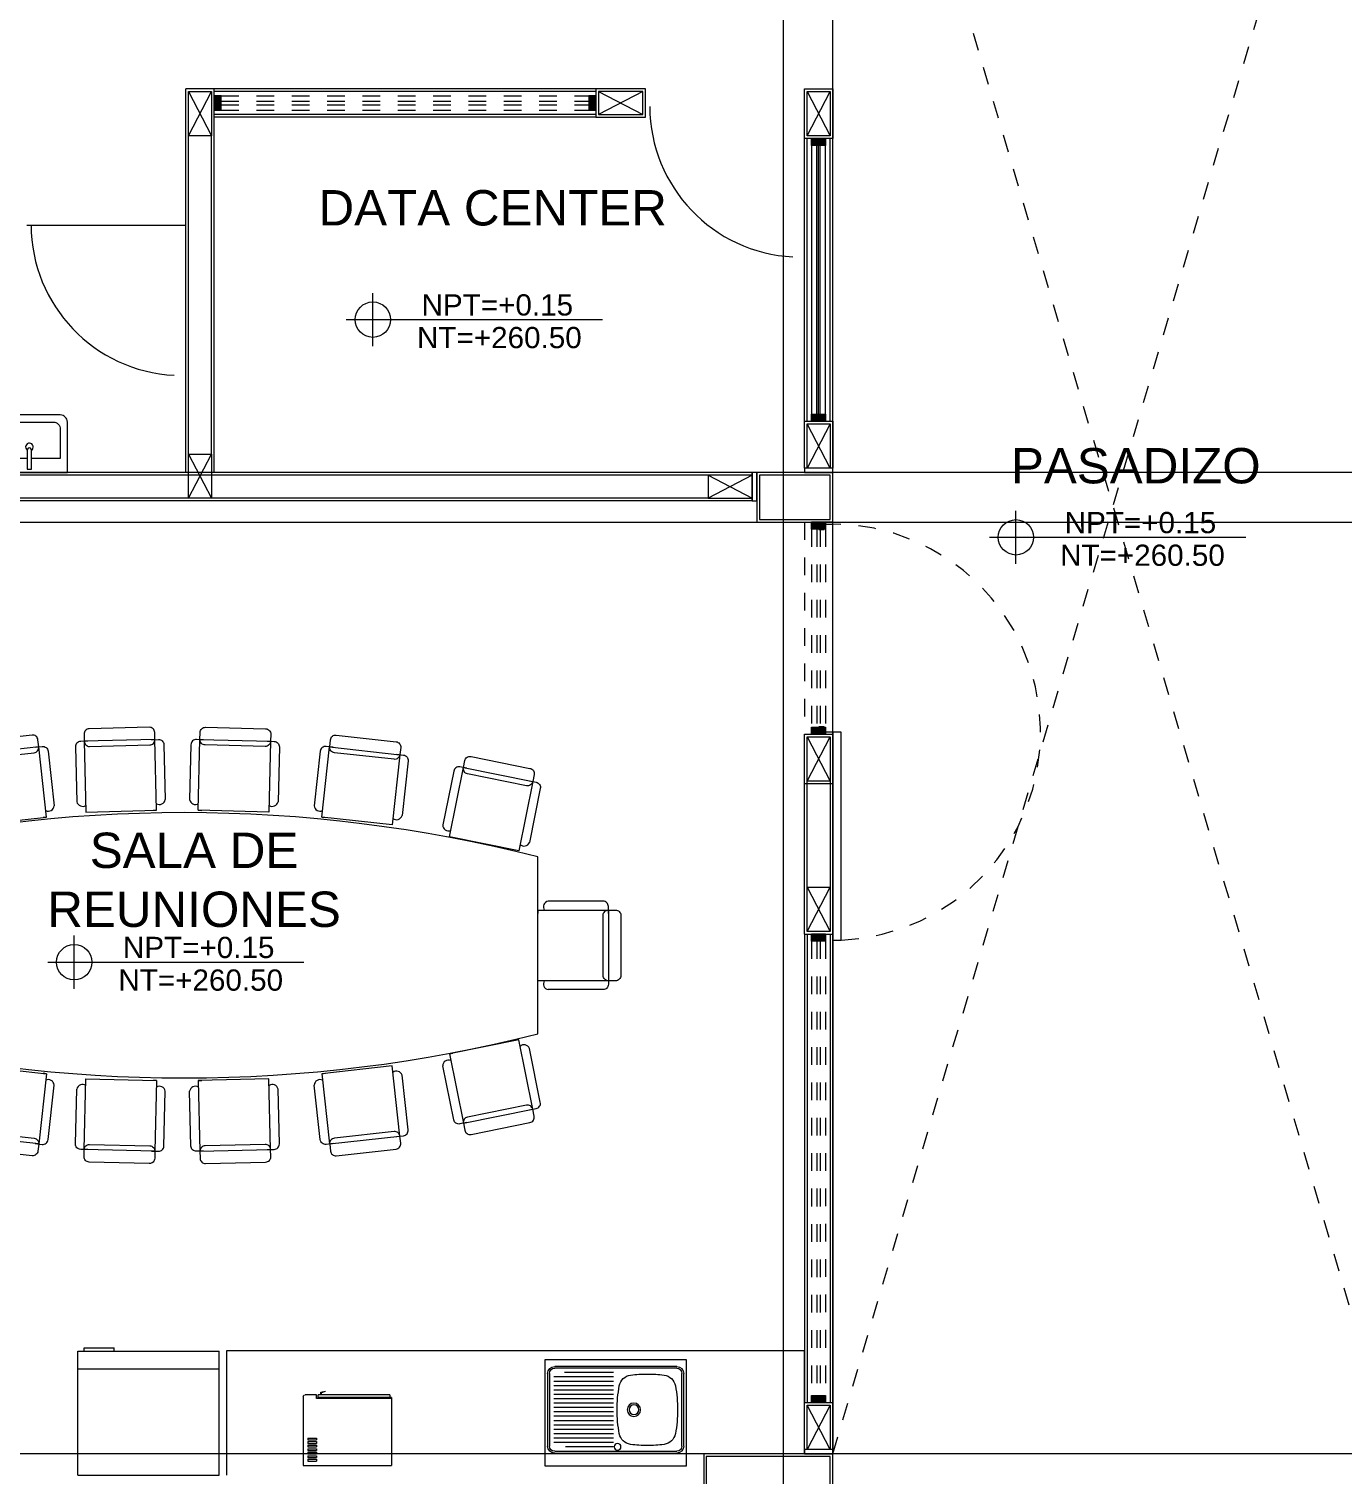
# Model space of a CAD drawing. Header units: metres. Extents: x 349075 to 349285, y 9281902 to 9282050.
# Drawn here: x 349106.54 to 349113.98, y 9281932.1 to 9281940.28 of the extents above; entities that cross this region are included whole.
import ezdxf

# ---------------------------------------------------------------- set-up
doc = ezdxf.new("R2010")
doc.units = ezdxf.units.M
doc.header["$LTSCALE"] = 0.25
for name, pattern in [('01 nivel$0$HIDDEN2', [0.1875, 0.125, -0.0625]), ('ACAD_ISO03W100', [30, 12, -18]), ('DASHED2', [0.762, 0.635, -0.127]), ('HIDDEN', [0.375, 0.25, -0.125]), ('RAYITAS', [0.375, 0.25, -0.125])]:
    doc.linetypes.add(name, pattern=pattern)
doc.layers.add('0_VANOS', color=30, linetype='Continuous', lineweight=9)
doc.layers.add('ARQ-FONDO', color=253, linetype='CONTINUOUS', lineweight=9)
doc.styles.add('Arial_1', font='arial.ttf', dxfattribs={"height": 0.15})

# ---------------------------------------------------------------- blocks, each defined once
blk = doc.blocks.new('00_PTA_ 01')
at = {"layer": 'ARQ-FONDO'}
for points in [[(1.97, 0.105), (0.99, 0.105), (0.99, 0.065), (1.97, 0.065)], [(0, 0), (0.035, 0), (0.035, 0.025), (0.01, 0.025), (0.01, 0.065), (0, 0.065)], [(1, 0), (1, 0.065), (0.99, 0.065), (0.99, 0.025), (0.965, 0.025), (0.965, 0)]]:
    blk.add_lwpolyline(points, close=True, dxfattribs=at)
at = {"layer": 'ARQ-FONDO', "linetype": 'ACAD_ISO03W100', "ltscale": 0.01}
blk.add_arc((0.9904, 0.0646), 0.9804, 2.36213, 179.97615, dxfattribs=at)
at = {"layer": 'ARQ-FONDO', "linetype": 'HIDDEN', "ltscale": 0.25}
blk.add_arc((0.99, 0.065), 0.98, 359.9999999999994, 1.2213e-12, dxfattribs=at)
blk = doc.blocks.new('q0')
at = {"layer": 'ARQ-FONDO'}
for points in [[(2729.6504, 649.6317, 0.414214), (2729.6106, 649.6715), (2729.2602, 649.6715, 0.414214), (2729.2204, 649.6317), (2729.2204, 649.3457), (2729.6504, 649.3457)], [(2729.4234, 649.3654), (2729.4473, 649.3654), (2729.4473, 649.4714, 1.177276), (2729.4234, 649.4714)]]:
    blk.add_lwpolyline(points, format="xyb", close=True, dxfattribs=at)
blk.add_lwpolyline([(2729.4234, 649.4254), (2729.2602, 649.4254), (2729.2602, 649.5919, -0.414214), (2729.3, 649.6317), (2729.5708, 649.6317, -0.414214), (2729.6106, 649.5919), (2729.6106, 649.4254), (2729.4473, 649.4254)], format="xyb", dxfattribs=at)
blk.add_arc((2729.4358, 649.4904), 0.0217, 301.27886, 234.93873, dxfattribs=at)
blk = doc.blocks.new('*U895')
at = {"linetype": 'Continuous', "lineweight": 0, "true_color": 0xbebebe}
for points in [[(3037.2524, 1360.5431), (3037.2124, 1360.5431), (3037.2124, 1360.4631), (3037.2524, 1360.4631)], [(3038.8124, 1360.5431), (3038.7724, 1360.5431), (3038.7724, 1360.4631), (3038.8124, 1360.4631)]]:
    blk.add_hatch(color=9, dxfattribs=at).paths.add_polyline_path(points)
at = {"layer": '0_VANOS', "linetype": 'Continuous'}
for p, q in [((3037.2524, 1360.5131), (3038.7724, 1360.5131)), ((3037.2524, 1360.5031), (3038.7724, 1360.5031)), ((3037.2524, 1360.4931), (3038.7724, 1360.4931))]:
    blk.add_line(p, q, dxfattribs=at)
for points in [[(3037.2124, 1360.5431), (3037.2124, 1360.4631), (3037.2524, 1360.4631), (3037.2524, 1360.5431)], [(3037.2524, 1360.5431), (3038.7724, 1360.5431), (3038.7724, 1360.4631), (3037.2524, 1360.4631)], [(3038.7724, 1360.5431), (3038.7724, 1360.4631), (3038.8124, 1360.4631), (3038.8124, 1360.5431)]]:
    blk.add_lwpolyline(points, close=True, dxfattribs=at)
blk = doc.blocks.new('*U839')
at = {"linetype": 'Continuous', "true_color": 0xbebebe}
for points in [[(3032.1314, 1351.1888), (3032.1314, 1351.2688), (3032.1714, 1351.2688), (3032.1714, 1351.1888)], [(3034.2514, 1351.1888), (3034.2514, 1351.2688), (3034.2914, 1351.2688), (3034.2914, 1351.1888)]]:
    blk.add_hatch(color=9, dxfattribs=at).paths.add_polyline_path(points)
at = {"layer": '0_VANOS', "linetype": 'Continuous'}
for p, q in [((3032.1314, 1351.2688), (3032.1714, 1351.2688)), ((3032.1314, 1351.2688), (3032.1314, 1351.1888)), ((3032.1714, 1351.2688), (3032.1714, 1351.1888)), ((3034.2514, 1351.1888), (3034.2514, 1351.2688)), ((3034.2514, 1351.2688), (3034.2914, 1351.2688)), ((3034.2914, 1351.2688), (3034.2914, 1351.1888)), ((3032.1714, 1351.1888), (3032.1314, 1351.1888)), ((3034.2914, 1351.1888), (3034.2514, 1351.1888))]:
    blk.add_line(p, q, dxfattribs=at)
at = {"layer": '0_VANOS', "linetype": '01 nivel$0$HIDDEN2', "ltscale": 0.5}
for p, q in [((3032.1708, 1351.2688), (3034.2507, 1351.2688)), ((3032.1714, 1351.2388), (3034.2514, 1351.2388)), ((3032.1714, 1351.2188), (3034.2514, 1351.2188)), ((3032.1714, 1351.1888), (3034.2514, 1351.1888))]:
    blk.add_line(p, q, dxfattribs=at)
at = {"layer": '0_VANOS', "linetype": '01 nivel$0$HIDDEN2'}
blk.add_line((3034.2514, 1351.2688), (3034.2914, 1351.2688), dxfattribs=at)
blk = doc.blocks.new('*U1750')
at = {"linetype": 'Continuous', "true_color": 0xbebebe}
for points in [[(3032.1314, 1351.1888), (3032.1314, 1351.2688), (3032.1714, 1351.2688), (3032.1714, 1351.1888)], [(3034.7414, 1351.1888), (3034.7414, 1351.2688), (3034.7814, 1351.2688), (3034.7814, 1351.1888)]]:
    blk.add_hatch(color=9, dxfattribs=at).paths.add_polyline_path(points)
at = {"layer": '0_VANOS', "linetype": 'Continuous'}
for p, q in [((3032.1314, 1351.2688), (3032.1714, 1351.2688)), ((3032.1314, 1351.2688), (3032.1314, 1351.1888)), ((3032.1714, 1351.2688), (3032.1714, 1351.1888)), ((3034.7414, 1351.1888), (3034.7414, 1351.2688)), ((3034.7414, 1351.2688), (3034.7814, 1351.2688)), ((3034.7814, 1351.2688), (3034.7814, 1351.1888)), ((3032.1714, 1351.1888), (3032.1314, 1351.1888)), ((3034.7814, 1351.1888), (3034.7414, 1351.1888))]:
    blk.add_line(p, q, dxfattribs=at)
at = {"layer": '0_VANOS', "linetype": '01 nivel$0$HIDDEN2', "ltscale": 0.5}
for p, q in [((3032.1708, 1351.2688), (3034.7408, 1351.2688)), ((3032.1714, 1351.2388), (3034.7414, 1351.2388)), ((3032.1714, 1351.2188), (3034.7414, 1351.2188)), ((3032.1714, 1351.1888), (3034.7414, 1351.1888))]:
    blk.add_line(p, q, dxfattribs=at)
at = {"layer": '0_VANOS', "linetype": '01 nivel$0$HIDDEN2'}
blk.add_line((3034.7414, 1351.2688), (3034.7814, 1351.2688), dxfattribs=at)
blk = doc.blocks.new('Cotas de elevación - M_Cota de elevación - Destino rellenado-517392-Nivel 1')
at = {"layer": 'ARQ-FONDO'}
for p, q in [((0, -0.0015), (0, 0.0015)), ((-0.0015, 0), (0.013, 0))]:
    blk.add_line(p, q, dxfattribs=at)
blk.add_circle((0, 0), 0.001, dxfattribs=at)
blk = doc.blocks.new('*U1569')
blk.add_arc((0.0215, 0.0476), 0.8535, 0.15786, 87.08143)
blk = doc.blocks.new('A$C46D226A8')
at = {"layer": 'ARQ-FONDO', "linetype": 'Continuous', "lineweight": 5}
for p, q in [((470.2, 1733.9), (470.2, 733.2)), ((4470.2, 733.2), (4470.2, 1733.9))]:
    blk.add_line(p, q, dxfattribs=at)
for points in [[(1903.6, 2428.2), (1904.6, 2388.2, 0.414214), (1935.3, 2358.9), (2275.2, 2367.1, 0.414214), (2304.5, 2397.8), (2303.5, 2437.8, 0.414214), (2272.8, 2467.1), (1932.9, 2458.9, 0.414214)], [(2960.3, 2428.2), (2959.3, 2388.2, -0.414214), (2928.6, 2358.9), (2588.7, 2367.1, -0.414214), (2559.4, 2397.8), (2560.4, 2437.8, -0.414214), (2591.1, 2467.1), (2931, 2458.9, -0.414214)], [(1245.3, 2352.3), (1249.7, 2312.5, 0.414214), (1282.8, 2286), (1620.7, 2323.6, 0.414214), (1647.2, 2356.8), (1642.8, 2396.5, 0.414214), (1609.7, 2423), (1271.8, 2385.4, 0.414214)], [(3695.2, 2352.3), (3690.8, 2312.5, -0.414214), (3657.7, 2286), (3319.8, 2323.6, -0.414214), (3293.3, 2356.8), (3297.7, 2396.5, -0.414214), (3330.8, 2423), (3668.7, 2385.4, -0.414214)], [(480.3, 2209.2), (488.2, 2169.9, 0.414214), (523.5, 2146.5), (856.8, 2213.6, 0.414214), (880.3, 2249), (872.4, 2288.2, 0.414214), (837.1, 2311.7), (503.8, 2244.5, 0.414214)], [(4450, 2199.6), (4442.1, 2160.4, -0.414214), (4406.7, 2137), (4073.4, 2204.1, -0.414214), (4049.9, 2239.5), (4057.8, 2278.7, -0.414214), (4093.2, 2302.2), (4426.5, 2235, -0.414214)], [(30, 1033.5), (70, 1033.5, 0.414214), (100, 1063.5), (100, 1403.5, 0.414214), (70, 1433.5), (30, 1433.5, 0.414214), (0, 1403.5), (0, 1063.5, 0.414214)], [(4910.5, 1033.5), (4870.5, 1033.5, -0.414214), (4840.5, 1063.5), (4840.5, 1403.5, -0.414214), (4870.5, 1433.5), (4910.5, 1433.5, -0.414214), (4940.5, 1403.5), (4940.5, 1063.5, -0.414214)], [(4450, 267.4), (4442.1, 306.6, 0.414214), (4406.7, 330.1), (4073.4, 262.9, 0.414214), (4049.9, 227.6), (4057.8, 188.4, 0.414214), (4093.2, 164.9), (4426.5, 232.1, 0.414214)], [(1245.3, 114.8), (1249.7, 154.6, -0.414214), (1282.8, 181.1), (1620.7, 143.5, -0.414214), (1647.2, 110.3), (1642.8, 70.6, -0.414214), (1609.7, 44.1), (1271.8, 81.7, -0.414214)], [(3695.2, 114.8), (3690.8, 154.6, 0.414214), (3657.7, 181.1), (3319.8, 143.5, 0.414214), (3293.3, 110.3), (3297.7, 70.6, 0.414214), (3330.8, 44.1), (3668.7, 81.7, 0.414214)], [(1903.6, 38.9), (1904.6, 78.9, -0.414214), (1935.3, 108.2), (2275.2, 100, -0.414214), (2304.5, 69.3), (2303.5, 29.3, -0.414214), (2272.8, 0), (1932.9, 8.2, -0.414214)], [(2960.3, 38.9), (2959.3, 78.9, 0.414214), (2928.6, 108.2), (2588.7, 100, 0.414214), (2559.4, 69.3), (2560.4, 29.3, 0.414214), (2591.1, 0), (2931, 8.2, 0.414214)]]:
    blk.add_lwpolyline(points, format="xyb", close=True, dxfattribs=at)
for points in [[(1924.6, 2388.4), (1884.6, 2387.4, 0.414214), (1855.3, 2356.7), (1862.8, 2045.9, 0.414214)], [(2284.5, 2397.1), (2324.5, 2398.1, -0.414214), (2355.2, 2368.8), (2362.7, 2057.9, -0.414214)], [(2579.4, 2397.1), (2539.4, 2398.1, 0.414214), (2508.7, 2368.8), (2501.2, 2057.9, 0.414214)], [(2939.3, 2388.4), (2979.3, 2387.4, -0.414214), (3008.6, 2356.7), (3001.1, 2045.9, -0.414214)], [(1269.6, 2314.5), (1229.8, 2310.1, 0.414214), (1203.3, 2276.9), (1237.7, 1967.9, 0.414214)], [(1627.4, 2354.3), (1667.1, 2358.7, -0.414214), (1700.3, 2332.2), (1734.7, 2023.2, -0.414214)], [(3313.1, 2354.3), (3273.4, 2358.7, 0.414214), (3240.2, 2332.2), (3205.8, 2023.2, 0.414214)], [(3670.9, 2314.5), (3710.7, 2310.1, -0.414214), (3737.2, 2276.9), (3702.8, 1967.9, -0.414214)], [(860.8, 2244.8), (900, 2252.7, -0.414214), (935.3, 2229.2), (996.8, 1924.4, -0.414214)], [(4069.5, 2235.3), (4030.3, 2243.2, 0.414214), (3995, 2219.7), (3933.5, 1914.9, 0.414214)], [(507.9, 2173.7), (468.7, 2165.8, 0.414214), (445.2, 2130.4), (506.6, 1825.6, 0.414214)], [(4422.4, 2164.1), (4461.6, 2156.2, -0.414214), (4485.1, 2120.9), (4423.6, 1816.1, -0.414214)], [(2314.1, 1997.7), (2294.1, 1997.2, -0.414214)], [(2549.8, 1997.7), (2569.8, 1997.2, 0.414214)], [(1691.5, 1959), (1671.6, 1956.8, -0.414214)], [(3249, 1959), (3268.9, 1956.8, 0.414214)], [(959.4, 1856.6), (939.8, 1852.7, -0.414214)], [(3970.9, 1847.1), (3990.5, 1843.2, 0.414214)], [(70.2, 1413.5), (70.2, 1453.5, -0.414214), (100.2, 1483.5), (411.2, 1483.5, -0.414214)], [(4870.2, 1413.5), (4870.2, 1453.5, 0.414214), (4840.2, 1483.5), (4529.3, 1483.5, 0.414214)], [(4470.2, 1433.5), (4470.2, 1413.5, 0.414214)], [(70.2, 1053.5), (70.2, 1013.5, 0.414214), (100.2, 983.5), (411.2, 983.5, 0.414214)], [(4870.2, 1053.5), (4870.2, 1013.5, -0.414214), (4840.2, 983.5), (4529.3, 983.5, -0.414214)], [(507.9, 293.4), (468.7, 301.3, -0.414214), (445.2, 336.7), (506.6, 641.5, -0.414214)], [(959.4, 610.4), (939.8, 614.4, 0.414214)], [(3970.9, 620), (3990.5, 623.9, -0.414214)], [(4422.4, 302.9), (4461.6, 310.8, 0.414214), (4485.1, 346.2), (4423.6, 651, 0.414214)], [(860.8, 222.3), (900, 214.4, 0.414214), (935.3, 237.9), (996.8, 542.7, 0.414214)], [(1269.6, 152.6), (1229.8, 157, -0.414214), (1203.3, 190.2), (1237.7, 499.2, -0.414214)], [(1691.5, 508.1), (1671.6, 510.3, 0.414214)], [(3249, 508.1), (3268.9, 510.3, -0.414214)], [(3670.9, 152.6), (3710.7, 157, 0.414214), (3737.2, 190.2), (3702.8, 499.2, 0.414214)], [(4069.5, 231.8), (4030.3, 223.9, -0.414214), (3995, 247.4), (3933.5, 552.2, -0.414214)], [(1627.4, 112.8), (1667.1, 108.4, 0.414214), (1700.3, 134.9), (1734.7, 443.9, 0.414214)], [(1924.6, 78.7), (1884.6, 79.6, -0.414214), (1855.3, 110.4), (1862.8, 421.2, -0.414214)], [(2284.5, 70), (2324.5, 69, 0.414214), (2355.2, 98.3), (2362.7, 409.1, 0.414214)], [(2314.1, 469.4), (2294.1, 469.9, 0.414214)], [(2579.4, 70), (2539.4, 69, -0.414214), (2508.7, 98.3), (2501.2, 409.1, -0.414214)], [(2549.8, 469.4), (2569.8, 469.9, -0.414214)], [(2939.3, 78.7), (2979.3, 79.6, 0.414214), (3008.6, 110.4), (3001.1, 421.2, 0.414214)], [(3313.1, 112.8), (3273.4, 108.4, -0.414214), (3240.2, 134.9), (3205.8, 443.9, -0.414214)]]:
    blk.add_lwpolyline(points, format="xyb", dxfattribs=at)
for points in [[(1904.6, 2387.9), (1914.2, 1988), (2314.1, 1997.7), (2304.5, 2397.6)], [(2959.3, 2387.9), (2949.7, 1988), (2549.8, 1997.7), (2559.4, 2397.6)], [(1249.7, 2312.3), (1294, 1914.7), (1691.5, 1959), (1647.3, 2356.5)], [(3690.8, 2312.3), (3646.5, 1914.7), (3249, 1959), (3293.2, 2356.5)], [(488.3, 2169.7), (567.3, 1777.6), (959.4, 1856.6), (880.4, 2248.7)], [(4442, 2160.2), (4363, 1768.1), (3970.9, 1847.1), (4049.9, 2239.2)], [(70.2, 1033.5), (470.2, 1033.5), (470.2, 1433.5), (70.2, 1433.5)], [(4870.2, 1033.5), (4470.2, 1033.5), (4470.2, 1433.5), (4870.2, 1433.5)], [(488.3, 297.4), (567.3, 689.5), (959.4, 610.4), (880.4, 218.3)], [(4442, 306.9), (4363, 699), (3970.9, 620), (4049.9, 227.8)], [(1249.7, 154.8), (1294, 552.4), (1691.5, 508.1), (1647.3, 110.6)], [(3690.8, 154.8), (3646.5, 552.4), (3249, 508.1), (3293.2, 110.6)], [(1904.6, 79.2), (1914.2, 479), (2314.1, 469.4), (2304.5, 69.5)], [(2959.3, 79.2), (2949.7, 479), (2549.8, 469.4), (2559.4, 69.5)]]:
    blk.add_lwpolyline(points, close=True, dxfattribs=at)
for centre, radius, start, end in [((1895.3, 2053), 33.2, 192.34988, 303.04603), ((2330, 2063.5), 33.2, 239.71986, 350.41601), ((2533.9, 2063.5), 33.2, 189.58399, 300.28014), ((2968.7, 2053), 33.2, 236.95397, 347.65012), ((2470.2, -6123.7), 8108.1, 75.71972, 104.28028), ((1269.4, 1977.8), 33.2, 197.31713, 308.01327), ((1701.6, 2025.9), 33.2, 244.68711, 355.38325), ((3238.9, 2025.9), 33.2, 184.61675, 295.31289), ((3671.1, 1977.8), 33.2, 231.98673, 342.68287), ((963.6, 1924.1), 33.2, 249.73339, 0.42953), ((3966.7, 1914.6), 33.2, 179.57047, 290.26661), ((537.3, 1838.2), 33.2, 202.36341, 313.05956), ((4393, 1828.7), 33.2, 226.94044, 337.63659), ((404.9, 1451), 33.2, 328.33692, 79.03306), ((4535.6, 1451), 33.2, 100.96694, 211.66308), ((404.9, 1016.1), 33.2, 280.96694, 31.66308), ((4535.6, 1016.1), 33.2, 148.33692, 259.03306), ((2470.2, 8631.3), 8147.4, 255.78994, 284.21006), ((537.3, 628.9), 33.2, 46.94044, 157.63659), ((4393, 638.4), 33.2, 22.36341, 133.05956), ((963.6, 542.9), 33.2, 359.57047, 110.26661), ((3966.7, 552.4), 33.2, 69.73339, 180.42953), ((1269.4, 489.3), 33.2, 51.98673, 162.68287), ((3671.1, 489.3), 33.2, 17.31713, 128.01327), ((1701.6, 441.2), 33.2, 4.61675, 115.31289), ((1895.3, 414.1), 33.2, 56.95397, 167.65012), ((2330, 403.6), 33.2, 9.58399, 120.28014), ((2533.9, 403.6), 33.2, 59.71986, 170.41601), ((2968.7, 414.1), 33.2, 12.34988, 123.04603), ((3238.9, 441.2), 33.2, 64.68711, 175.38325)]:
    blk.add_arc(centre, radius, start, end, dxfattribs=at)
blk = doc.blocks.new('cocina doc')
at = {"layer": 'ARQ-FONDO'}
for p, q in [((-0.245, -0.242), (-0.245, 0.448)), ((-0.245, -0.242), (-0.245, 0.448)), ((-0.235, -0.242), (-0.235, 0.448)), ((-0.235, -0.242), (-0.235, 0.448)), ((-0.205, 0.488), (0.205, 0.488)), ((-0.205, 0.488), (0.205, 0.488)), ((-0.205, 0.478), (0.205, 0.478)), ((-0.205, 0.478), (0.205, 0.478)), ((-0.1855, 0.115), (-0.1855, 0.453)), ((-0.1855, 0.115), (-0.1855, 0.453)), ((-0.1608, 0.115), (-0.1608, 0.453)), ((-0.1608, 0.115), (-0.1608, 0.453)), ((-0.1361, 0.115), (-0.1361, 0.453)), ((-0.1361, 0.115), (-0.1361, 0.453)), ((-0.1113, 0.115), (-0.1113, 0.453)), ((-0.1113, 0.115), (-0.1113, 0.453)), ((-0.0866, 0.115), (-0.0866, 0.453)), ((-0.0866, 0.115), (-0.0866, 0.453)), ((-0.0618, 0.115), (-0.0618, 0.453)), ((-0.0618, 0.115), (-0.0618, 0.453)), ((-0.0371, 0.115), (-0.0371, 0.453)), ((-0.0371, 0.115), (-0.0371, 0.453)), ((-0.0124, 0.115), (-0.0124, 0.453)), ((-0.0124, 0.115), (-0.0124, 0.453)), ((0.0124, 0.115), (0.0124, 0.453)), ((0.0124, 0.115), (0.0124, 0.453)), ((0.0371, 0.115), (0.0371, 0.453)), ((0.0371, 0.115), (0.0371, 0.453)), ((0.0618, 0.115), (0.0618, 0.453)), ((0.0618, 0.115), (0.0618, 0.453)), ((0.0866, 0.115), (0.0866, 0.453)), ((0.0866, 0.115), (0.0866, 0.453)), ((0.1113, 0.115), (0.1113, 0.453)), ((0.1113, 0.115), (0.1113, 0.453)), ((0.1361, 0.115), (0.1361, 0.453)), ((0.1361, 0.115), (0.1361, 0.453)), ((0.1608, 0.115), (0.1608, 0.453)), ((0.1608, 0.115), (0.1608, 0.453)), ((0.1855, 0.115), (0.1855, 0.453)), ((0.1855, 0.115), (0.1855, 0.453)), ((-0.2103, 0.115), (-0.2103, 0.3931)), ((-0.2103, 0.115), (-0.2103, 0.3931)), ((0.2103, 0.115), (0.2103, 0.3874)), ((0.2103, 0.115), (0.2103, 0.3874)), ((0.205, -0.272), (-0.205, -0.272)), ((0.205, -0.272), (-0.205, -0.272)), ((0.205, -0.282), (-0.205, -0.282)), ((0.205, -0.282), (-0.205, -0.282))]:
    blk.add_line(p, q, dxfattribs=at)
blk.add_lwpolyline([(-0.283, 0.503), (0.317, 0.503), (0.317, -0.297), (-0.283, -0.297)], close=True, dxfattribs=at)
blk.add_lwpolyline([(-0.283, 0.503), (0.317, 0.503), (0.317, -0.297), (-0.283, -0.297)], close=True, dxfattribs=at)
for points in [[(0.235, 0.448), (0.235, -0.242)], [(0.245, 0.448), (0.245, -0.242)]]:
    blk.add_lwpolyline(points, dxfattribs=at)
for centre, radius in [((0.21, 0.0921), 0.019), ((0.21, 0.0921), 0.019), ((0, 0), 0.038), ((0, 0), 0.038), ((0, 0), 0.0275), ((0, 0), 0.0275)]:
    blk.add_circle(centre, radius, dxfattribs=at)
for centre, radius, start, end in [((-0.205, 0.448), 0.04, 90, 180), ((-0.205, 0.448), 0.04, 90, 180), ((-0.205, 0.448), 0.03, 90, 180), ((-0.205, 0.448), 0.03, 90, 180), ((0.205, 0.448), 0.04, 0, 90), ((0.205, 0.448), 0.04, 0, 90), ((0.205, 0.448), 0.03, 0, 90), ((0.205, 0.448), 0.03, 0, 90), ((-0.1216, 0.009), 0.075, 100.38124, 172.77), ((-0.1216, 0.009), 0.075, 100.38124, 172.77), ((0, -0.655), 0.75, 90, 100.38124), ((0, -0.655), 0.75, 90, 100.38124), ((0, -0.655), 0.75, 79.61876, 90), ((0, -0.655), 0.75, 79.61876, 90), ((0.1216, 0.009), 0.075, 7.23, 79.61876), ((0.1216, 0.009), 0.075, 7.23, 79.61876), ((0.548, -0.076), 0.75, 172.77, 180), ((0.548, -0.076), 0.75, 172.77, 180), ((-0.548, -0.076), 0.75, 360, 7.23), ((-0.548, -0.076), 0.75, 360, 7.23), ((0.548, -0.076), 0.75, 180, 187.23), ((0.548, -0.076), 0.75, 180, 187.23), ((-0.548, -0.076), 0.75, 352.77, 0), ((-0.548, -0.076), 0.75, 352.77, 0), ((-0.205, -0.242), 0.04, 180, 270), ((-0.205, -0.242), 0.04, 180, 270), ((-0.205, -0.242), 0.03, 180, 270), ((-0.205, -0.242), 0.03, 180, 270), ((-0.1216, -0.161), 0.075, 187.23, 259.61876), ((-0.1216, -0.161), 0.075, 187.23, 259.61876), ((0, 0.503), 0.75, 259.61876, 270), ((0, 0.503), 0.75, 259.61876, 270), ((0, 0.503), 0.75, 270, 280.38124), ((0, 0.503), 0.75, 270, 280.38124), ((0.1216, -0.161), 0.075, 280.38124, 352.77), ((0.1216, -0.161), 0.075, 280.38124, 352.77), ((0.205, -0.242), 0.03, 270, 0), ((0.205, -0.242), 0.04, 270, 0), ((0.205, -0.242), 0.03, 270, 0), ((0.205, -0.242), 0.04, 270, 0)]:
    blk.add_arc(centre, radius, start, end, dxfattribs=at)
blk = doc.blocks.new('refri')
at = {"layer": 'ARQ-FONDO'}
for p, q in [((-0.39, 0.5), (0, 0.5)), ((0, 0.5), (0, 0)), ((-0.4, 0.425), (-0.4, 0.49)), ((-0.38, 0.425), (-0.4, 0.425)), ((-0.4, 0.01), (-0.4, 0.415)), ((-0.385, 0.415), (-0.4, 0.415)), ((-0.385, 0), (-0.385, 0.415)), ((-0.38, 0), (-0.38, 0.425)), ((-0.1554, 0.475), (-0.1554, 0.425)), ((-0.1554, 0.475), (-0.1454, 0.475)), ((-0.1554, 0.425), (-0.1454, 0.425)), ((-0.1454, 0.475), (-0.1454, 0.425)), ((-0.1354, 0.475), (-0.1354, 0.425)), ((-0.1354, 0.475), (-0.1254, 0.475)), ((-0.1354, 0.425), (-0.1254, 0.425)), ((-0.1254, 0.475), (-0.1254, 0.425)), ((-0.1154, 0.475), (-0.1154, 0.425)), ((-0.1154, 0.475), (-0.1054, 0.475)), ((-0.1154, 0.425), (-0.1054, 0.425)), ((-0.1054, 0.475), (-0.1054, 0.425)), ((-0.0954, 0.475), (-0.0954, 0.425)), ((-0.0954, 0.475), (-0.0854, 0.475)), ((-0.0954, 0.425), (-0.0854, 0.425)), ((-0.0854, 0.475), (-0.0854, 0.425)), ((-0.0754, 0.475), (-0.0754, 0.425)), ((-0.0754, 0.475), (-0.0654, 0.475)), ((-0.0754, 0.425), (-0.0654, 0.425)), ((-0.0654, 0.475), (-0.0654, 0.425)), ((-0.0554, 0.475), (-0.0554, 0.425)), ((-0.0554, 0.475), (-0.0454, 0.475)), ((-0.0554, 0.425), (-0.0454, 0.425)), ((-0.0454, 0.475), (-0.0454, 0.425)), ((-0.0354, 0.475), (-0.0354, 0.425)), ((-0.0354, 0.475), (-0.0254, 0.475)), ((-0.0354, 0.425), (-0.0254, 0.425)), ((-0.0254, 0.475), (-0.0254, 0.425)), ((-0.415, 0.401), (-0.42, 0.376)), ((-0.418, 0.376), (-0.42, 0.376)), ((-0.418, 0.376), (-0.4109, 0.396)), ((-0.4, 0.401), (-0.415, 0.401)), ((-0.4, 0.396), (-0.4109, 0.396)), ((-0.4, 0.01), (-0.385, 0.01)), ((-0.385, 0), (0, 0))]:
    blk.add_line(p, q, dxfattribs=at)
blk.add_arc((-0.39, 0.49), 0.01, 90, 180, dxfattribs=at)
blk = doc.blocks.new('refriiiiiiiiiiii')
at = {"layer": 'ARQ-FONDO'}
for p, q in [((-0.4, 0), (-0.4, -0.7)), ((-0.4, 0), (0.4, 0)), ((0.4, 0), (0.4, -0.7)), ((-0.4, -0.6), (0.4, -0.6)), ((-0.4, -0.7), (0.4, -0.7)), ((-0.3645, -0.7), (-0.3645, -0.72)), ((-0.3645, -0.72), (-0.1945, -0.72)), ((-0.1945, -0.7), (-0.1945, -0.72))]:
    blk.add_line(p, q, dxfattribs=at)
blk = doc.blocks.new('*U1735')
at = {"linetype": 'Continuous', "true_color": 0xbebebe}
for points in [[(3032.1314, 1351.1888), (3032.1314, 1351.2688), (3032.1714, 1351.2688), (3032.1714, 1351.1888)], [(3033.2914, 1351.1888), (3033.2914, 1351.2688), (3033.3314, 1351.2688), (3033.3314, 1351.1888)]]:
    blk.add_hatch(color=9, dxfattribs=at).paths.add_polyline_path(points)
at = {"layer": '0_VANOS', "linetype": 'Continuous'}
for p, q in [((3032.1314, 1351.2688), (3032.1714, 1351.2688)), ((3032.1314, 1351.2688), (3032.1314, 1351.1888)), ((3032.1714, 1351.2688), (3032.1714, 1351.1888)), ((3033.2914, 1351.1888), (3033.2914, 1351.2688)), ((3033.2914, 1351.2688), (3033.3314, 1351.2688)), ((3033.3314, 1351.2688), (3033.3314, 1351.1888)), ((3032.1714, 1351.1888), (3032.1314, 1351.1888)), ((3033.3314, 1351.1888), (3033.2914, 1351.1888))]:
    blk.add_line(p, q, dxfattribs=at)
at = {"layer": '0_VANOS', "linetype": '01 nivel$0$HIDDEN2', "ltscale": 0.5}
for p, q in [((3032.1708, 1351.2688), (3033.2908, 1351.2688)), ((3032.1714, 1351.2388), (3033.2914, 1351.2388)), ((3032.1714, 1351.2188), (3033.2914, 1351.2188)), ((3032.1714, 1351.1888), (3033.2914, 1351.1888))]:
    blk.add_line(p, q, dxfattribs=at)
at = {"layer": '0_VANOS', "linetype": '01 nivel$0$HIDDEN2'}
blk.add_line((3033.2914, 1351.2688), (3033.3314, 1351.2688), dxfattribs=at)
blk = doc.blocks.new('ADMIII PLATA GG')
at = {"layer": 'ARQ-FONDO', "linetype": 'RAYITAS', "lineweight": 0, "ltscale": 0.6}
for p, q in [((-10.485, -5.815), (-7.315, -16.535, 0)), ((-10.485, -16.535), (-7.315, -5.815))]:
    blk.add_line(p, q, dxfattribs=at)
at = {"layer": 'ARQ-FONDO'}
for p, q in [((-14.145, -10.985), (-14.145, -8.815)), ((-11.825, -8.815), (-14.145, -8.815)), ((-14.13, -8.83), (-14, -9.08)), ((-14.13, -9.08), (-14, -8.83)), ((-13.985, -10.985), (-13.985, -8.815)), ((-11.825, -8.83), (-13.985, -8.83)), ((-11.81, -8.83), (-11.56, -8.96)), ((-11.56, -8.83), (-11.81, -8.96)), ((-10.63, -8.83), (-10.5, -9.08)), ((-10.63, -9.08), (-10.5, -8.83)), ((-11.825, -8.96), (-13.985, -8.96)), ((-11.825, -8.975), (-13.985, -8.975)), ((-11.81, -8.96), (-11.81, -8.96)), ((-14.13, -10.88), (-14.13, -9.08)), ((-14, -10.88), (-14, -9.08)), ((-10.645, -10.695), (-10.645, -9.095)), ((-10.63, -10.695), (-10.63, -9.095)), ((-10.5, -10.695), (-10.5, -9.095)), ((-10.485, -10.695), (-10.485, -9.095)), ((-15.045, -9.585), (-14.145, -9.585)), ((-10.5, -10.96), (-10.63, -10.71)), ((-10.5, -10.71), (-10.63, -10.96)), ((-14.13, -10.88, 705.4664), (-14, -11.13, 705.4664)), ((-14.13, -11.13, 705.4664), (-14, -10.88, 705.4664)), ((-14.145, -10.985), (-17.535, -10.985)), ((-11.19, -11), (-17.26, -11)), ((-10.94, -10.985), (-13.985, -10.985)), ((-11.19, -11), (-10.94, -11.13)), ((-10.94, -11), (-11.19, -11.13)), ((-10.94, -11.145), (-10.94, -10.985)), ((-10.94, -11.145), (-17.5323, -11.145)), ((-11.19, -11.13), (-17.26, -11.13)), ((-10.645, -12.465), (-10.485, -12.465)), ((-10.645, -13.595), (-10.645, -12.465)), ((-10.63, -12.48), (-10.5, -12.73)), ((-10.63, -12.73), (-10.5, -12.48)), ((-10.485, -12.465), (-10.485, -13.595)), ((-10.63, -13.33, -20.5486), (-10.63, -12.73)), ((-10.5, -12.73), (-10.5, -13.33, -20.5486)), ((-10.63, -13.58, -20.5486), (-10.5, -13.33, -20.5486)), ((-10.63, -13.33, -20.5486), (-10.5, -13.58, -20.5486)), ((-10.645, -13.595), (-10.645, -16.245)), ((-10.645, -13.595), (-10.485, -13.595)), ((-10.63, -13.595), (-10.63, -16.245)), ((-10.5, -13.595), (-10.5, -16.245)), ((-10.485, -13.595), (-10.485, -16.245)), ((-10.5, -16.51), (-10.63, -16.26)), ((-10.5, -16.26), (-10.63, -16.51))]:
    blk.add_line(p, q, dxfattribs=at)
at = {"layer": 'ARQ-FONDO', "ltscale": 0.7, "elevation": 0}
for points in [[(-10.485, -0.265), (-10.765, -0.265), (-10.765, -22.05), (-10.485, -22.05)], [(-0.265, -11.265), (-0.265, -10.985), (-17.535, -10.985), (-17.535, -11.265)], [(-0.265, -16.815), (-0.265, -16.535), (-17.535, -16.535), (-17.535, -16.815)]]:
    blk.add_lwpolyline(points, close=True, dxfattribs=at)
at = {"layer": 'ARQ-FONDO'}
for points, elevation in [([(-14.13, -9.08), (-14.13, -8.83), (-14, -8.83), (-14, -9.08)], 0), ([(-10.645, -9.095), (-10.645, -8.815), (-10.485, -8.815), (-10.485, -9.095)], 0), ([(-10.63, -9.08), (-10.63, -8.83), (-10.5, -8.83), (-10.5, -9.08)], 0), ([(-10.485, -10.695), (-10.485, -10.96), (-10.645, -10.96), (-10.645, -10.695)], 0), ([(-10.5, -10.71), (-10.5, -10.96), (-10.63, -10.96), (-10.63, -10.71)], 0), ([(-14.13, -11.13), (-14.13, -10.88), (-14, -10.88), (-14, -11.13)], 705.4664), ([(-10.645, -10.96), (-10.645, -10.985), (-10.485, -10.985), (-10.485, -10.96)], 0), ([(-10.94, -11), (-11.19, -11), (-11.19, -11.13), (-10.94, -11.13)], 0), ([(-10.915, -10.985), (-10.94, -10.985), (-10.94, -11.145), (-10.915, -11.145)], 0), ([(-10.485, -10.985), (-10.915, -10.985), (-10.915, -11.265), (-10.485, -11.265)], 0), ([(-10.5, -11), (-10.9, -11), (-10.9, -11.25), (-10.5, -11.25)], 0), ([(-10.645, -12.745), (-10.645, -12.465), (-10.485, -12.465), (-10.485, -12.745)], 0), ([(-10.63, -12.73), (-10.63, -12.48), (-10.5, -12.48), (-10.5, -12.73)], 0), ([(-10.63, -13.58), (-10.63, -13.33), (-10.5, -13.33), (-10.5, -13.58)], -20.5486), ([(-10.485, -16.245), (-10.485, -16.51), (-10.645, -16.51), (-10.645, -16.245)], 0), ([(-10.5, -16.26), (-10.5, -16.51), (-10.63, -16.51), (-10.63, -16.26)], 0), ([(-10.645, -16.51), (-10.645, -16.535), (-10.485, -16.535), (-10.485, -16.51)], 0), ([(-10.485, -17.265), (-10.485, -16.535), (-11.215, -16.535), (-11.215, -16.815), (-10.765, -16.815), (-10.765, -17.265)], 0)]:
    blk.add_lwpolyline(points, close=True, dxfattribs=dict(at, elevation=elevation))
for points in [[(-11.545, -8.815), (-11.825, -8.815), (-11.825, -8.975), (-11.545, -8.975)], [(-11.56, -8.83), (-11.81, -8.83), (-11.81, -8.96), (-11.56, -8.96)]]:
    blk.add_lwpolyline(points, close=True, dxfattribs=at)
at = {"layer": 'ARQ-FONDO', "linetype": 'DASHED2', "ltscale": 0.3, "elevation": 0}
blk.add_lwpolyline([(-10.485, -12.465), (-10.485, -11.265), (-10.645, -11.265), (-10.645, -12.465)], close=True, dxfattribs=at)
at = {"layer": 'ARQ-FONDO', "elevation": 0}
for points in [[(-10.645, -16.535), (-10.645, -15.9526), (-13.9137, -15.9526), (-13.9137, -16.655)], [(-10.5, -17.25), (-10.5, -16.55), (-11.2, -16.55), (-11.2, -16.8), (-10.75, -16.8), (-10.75, -17.25), (-10.5, -17.25)]]:
    blk.add_lwpolyline(points, dxfattribs=at)
at = {"layer": 'ARQ-FONDO', "xscale": -1}
for name, p, rotation in [('*U839', (-3046.1164, 1342.3338), 180), ('*U895', (-1371.0681, -3047.9074), 270), ('cocina doc', (-11.6097, -16.2856, 0.0037), 90), ('refri', (-12.9804, -16.601), 90)]:
    blk.add_blockref(name, p, dxfattribs=dict(at, rotation=rotation))
at = {"layer": 'ARQ-FONDO'}
for name, p, rotation in [('*U1569', (-10.645, -8.865), 180), ('*U1569', (-14.145, -9.535), 180), ('*U1735', (-1361.7938, 3020.8664, -684.9178), 270), ('*U1750', (-1361.7938, 3018.5364), 270)]:
    blk.add_blockref(name, p, dxfattribs=dict(at, rotation=rotation))
at = {"layer": 'ARQ-FONDO', "xscale": 99.99999999999991, "yscale": 99.99999999999991, "zscale": 99.99999999999991}
for p in [(-13.0867, -10.1201), (-9.4484, -11.3512), (-14.7763, -13.7541)]:
    blk.add_blockref('Cotas de elevación - M_Cota de elevación - Destino rellenado-517392-Nivel 1', p, dxfattribs=at)
at = {"layer": 'ARQ-FONDO', "lineweight": 30}
blk.add_blockref('q0', (-2744.4653, -660.3307), dxfattribs=at)
at = {"layer": 'ARQ-FONDO', "xscale": 1.199999999999817, "yscale": 1.199999999999817, "zscale": 1.199999999999817, "rotation": 270}
blk.add_blockref('00_PTA_ 01', (-10.563, -11.265), dxfattribs=at)
at = {"layer": 'ARQ-FONDO', "linetype": 'Continuous', "xscale": 0.001, "yscale": 0.001, "zscale": 0.001}
blk.add_blockref('A$C46D226A8', (-16.6242, -14.8928), dxfattribs=at)
at = {"layer": 'ARQ-FONDO', "lineweight": 5, "xscale": -1, "rotation": 180}
blk.add_blockref('refriiiiiiiiiiii', (-14.3562, -16.655), dxfattribs=at)
at = {"layer": 'ARQ-FONDO', "char_height": 0.2, "width": 1.945297, "attachment_point": 1, "style": 'Arial_1'}
for s, insert in [('\\pxqc;DATA CENTER', (-13.3812, -9.3874)), ('\\pxqc;PASADIZO', (-9.7429, -10.8461)), ('\\pxqc;SALA DE REUNIONES', (-15.0708, -13.0214))]:
    blk.add_mtext(s, dxfattribs=dict(at, insert=insert))
at = {"layer": 'ARQ-FONDO', "char_height": 0.12, "width": 0.902142, "attachment_point": 1, "line_spacing_factor": 0.941778, "style": 'Arial_1'}
for s, insert in [('NPT=+0.15', (-12.811, -9.9767)), ('NT=+260.50', (-12.8368, -10.1613)), ('NPT=+0.15', (-9.1727, -11.2078)), ('NT=+260.50', (-9.1985, -11.3924)), ('NPT=+0.15', (-14.5006, -13.6107)), ('NT=+260.50', (-14.5264, -13.7953))]:
    blk.add_mtext(s, dxfattribs=dict(at, insert=insert))

msp = doc.modelspace()

# ---------------------------------------------------------------- block references
at = {"layer": 'ARQ-FONDO', "lineweight": 5}
msp.add_blockref('ADMIII PLATA GG', (349121.5748, 9281948.7594), dxfattribs=at)

doc.saveas('drawing.dxf')
